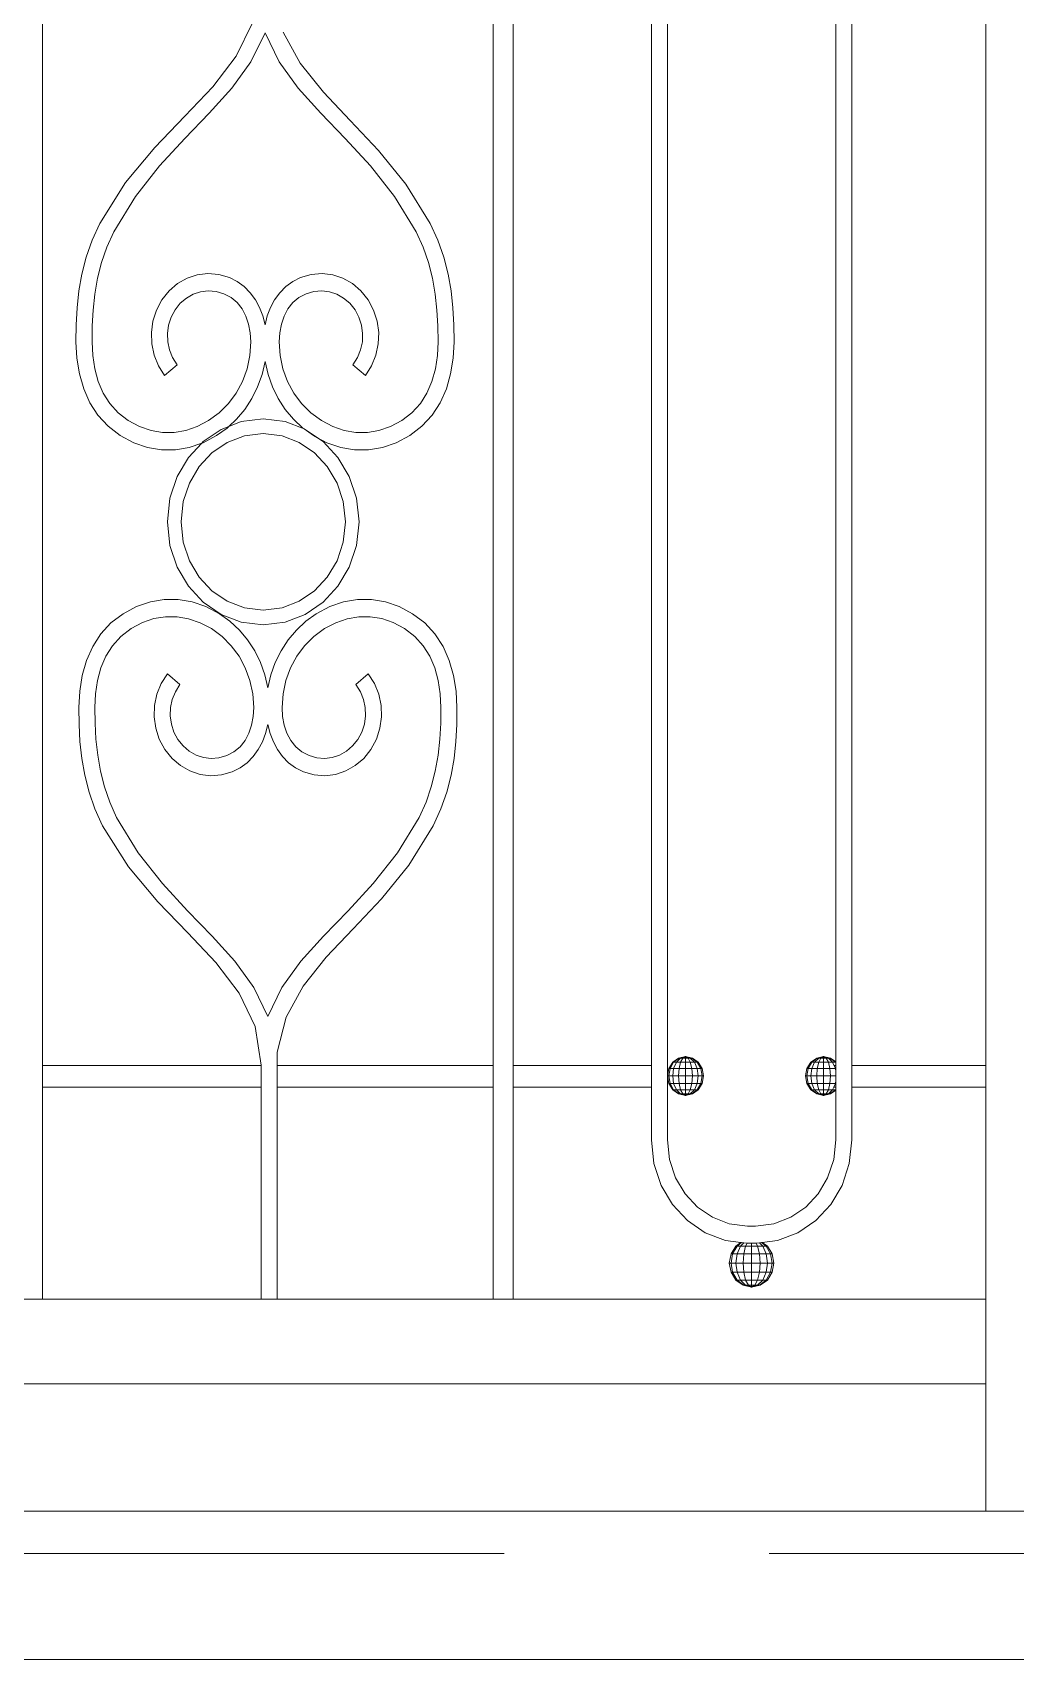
# Model space of a CAD drawing. Header units: millimetres. Extents: x 1832547 to 2001569, y -558009 to -417808.
# Drawn here: x 1947524 to 1947988, y -527394 to -526626 of the extents above; entities that cross this region are included whole.
import ezdxf

# ---------------------------------------------------------------- set-up
doc = ezdxf.new("R2010")
doc.units = ezdxf.units.MM
doc.header["$MEASUREMENT"] = 0
doc.linetypes.add('CENTER', pattern=[2, 1.25, -0.25, 0.25, -0.25])
for name, color, linetype, lineweight in [('CA.manh 08', 8, 'CONTINUOUS', 9), ('CA.thay 145', 145, 'CONTINUOUS', 18), ('CA.tim 67', 67, 'CENTER', 9), ('CA_manh 08', 8, 'CONTINUOUS', 9)]:
    doc.layers.add(name, color=color, linetype=linetype, lineweight=lineweight)

# ---------------------------------------------------------------- blocks, each defined once
blk = doc.blocks.new('EG535')
at = {"layer": 'CA_manh 08'}
for p, q in [((1947039.28, -527113.43), (1947039.28, -526601.15)), ((1947251.9, -526601.15), (1947251.9, -527113.43)), ((1947261.36, -527113.43), (1947261.36, -526601.15)), ((1947326.52, -526601.15), (1947326.52, -527113.43)), ((1947334.09, -527118.32), (1947334.09, -526602.13)), ((1947413.54, -526601.77), (1947413.54, -527111.66)), ((1947421.11, -527113.43), (1947421.11, -526601.15)), ((1947484.35, -526601.15), (1947484.35, -527113.43)), ((1947138.29, -526621.46), (1947130.7, -526637.25)), ((1947137.62, -526639.88), (1947144.24, -526626.17)), ((1947144.24, -526626.17), (1947150.86, -526639.88)), ((1947160.9, -526640.56), (1947152.85, -526625.94)), ((1947130.7, -526637.25), (1947119.65, -526651.6)), ((1947128.62, -526652.28), (1947137.62, -526639.88)), ((1947150.86, -526639.88), (1947159.85, -526652.28)), ((1947171.79, -526654.11), (1947160.9, -526640.56)), ((1947119.65, -526651.6), (1947106.4, -526665.58)), ((1947117.96, -526664.09), (1947128.62, -526652.28)), ((1947159.85, -526652.28), (1947170.51, -526664.09)), ((1947184.43, -526667.51), (1947171.79, -526654.11)), ((1947106.4, -526665.58), (1947092.23, -526680.28)), ((1947106.34, -526676.04), (1947117.96, -526664.09)), ((1947170.51, -526664.09), (1947182.13, -526676.04)), ((1947197.77, -526681.7), (1947184.43, -526667.51)), ((1947092.23, -526680.28), (1947078.43, -526696.78)), ((1947094.48, -526688.88), (1947106.34, -526676.04)), ((1947182.13, -526676.04), (1947193.99, -526688.88)), ((1947210.72, -526697.61), (1947197.77, -526681.7)), ((1947083.09, -526703.33), (1947094.48, -526688.88)), ((1947193.99, -526688.88), (1947205.39, -526703.33)), ((1947078.43, -526696.78), (1947066.25, -526716.16)), ((1947222.22, -526716.16), (1947210.72, -526697.61)), ((1947072.86, -526720.12), (1947083.09, -526703.33)), ((1947205.39, -526703.33), (1947215.61, -526720.12)), ((1947066.25, -526716.16), (1947062.62, -526724.08)), ((1947069.63, -526727.24), (1947072.86, -526720.12)), ((1947215.61, -526720.12), (1947218.84, -526727.24)), ((1947225.85, -526724.08), (1947222.22, -526716.16)), ((1947062.62, -526724.08), (1947059.85, -526732.03)), ((1947067.12, -526734.53), (1947069.63, -526727.24)), ((1947218.84, -526727.24), (1947221.35, -526734.53)), ((1947228.63, -526732.03), (1947225.85, -526724.08)), ((1947059.85, -526732.03), (1947057.81, -526739.99)), ((1947065.25, -526741.95), (1947067.12, -526734.53)), ((1947221.35, -526734.53), (1947223.22, -526741.95)), ((1947230.66, -526739.99), (1947228.63, -526732.03)), ((1947057.81, -526739.99), (1947056.42, -526747.97)), ((1947063.95, -526749.45), (1947065.25, -526741.95)), ((1947107.49, -526742.01), (1947103.02, -526744.52)), ((1947112.3, -526740.42), (1947107.49, -526742.01)), ((1947117.31, -526739.8), (1947112.3, -526740.42)), ((1947122.4, -526740.19), (1947117.31, -526739.8)), ((1947127.44, -526741.64), (1947122.4, -526740.19)), ((1947131.17, -526743.51), (1947127.44, -526741.64)), ((1947134.46, -526745.92), (1947131.17, -526743.51)), ((1947157.3, -526743.51), (1947154.02, -526745.92)), ((1947161.03, -526741.64), (1947157.3, -526743.51)), ((1947166.07, -526740.19), (1947161.03, -526741.64)), ((1947171.16, -526739.8), (1947166.07, -526740.19)), ((1947176.18, -526740.42), (1947171.16, -526739.8)), ((1947180.98, -526742.01), (1947176.18, -526740.42)), ((1947185.45, -526744.52), (1947180.98, -526742.01)), ((1947223.22, -526741.95), (1947224.52, -526749.45)), ((1947232.06, -526747.97), (1947230.66, -526739.99)), ((1947056.42, -526747.97), (1947055.56, -526755.96)), ((1947063.13, -526756.98), (1947063.95, -526749.45)), ((1947099.01, -526747.92), (1947095.6, -526752.16)), ((1947103.02, -526744.52), (1947099.01, -526747.92)), ((1947104.24, -526753.8), (1947107.13, -526751.33)), ((1947107.13, -526751.33), (1947110.36, -526749.51)), ((1947110.36, -526749.51), (1947113.83, -526748.36)), ((1947113.83, -526748.36), (1947117.46, -526747.92)), ((1947117.46, -526747.92), (1947121.14, -526748.21)), ((1947121.14, -526748.21), (1947124.8, -526749.26)), ((1947124.8, -526749.26), (1947128.23, -526751.07)), ((1947128.23, -526751.07), (1947131.11, -526753.48)), ((1947137.3, -526748.82), (1947134.46, -526745.92)), ((1947139.7, -526752.12), (1947137.3, -526748.82)), ((1947151.17, -526748.82), (1947148.77, -526752.13)), ((1947154.02, -526745.92), (1947151.17, -526748.82)), ((1947157.37, -526753.48), (1947160.24, -526751.07)), ((1947160.24, -526751.07), (1947163.68, -526749.26)), ((1947163.68, -526749.26), (1947167.33, -526748.21)), ((1947167.33, -526748.21), (1947171.02, -526747.92)), ((1947171.02, -526747.92), (1947174.64, -526748.36)), ((1947174.64, -526748.36), (1947178.11, -526749.51)), ((1947178.11, -526749.51), (1947181.34, -526751.33)), ((1947181.34, -526751.33), (1947184.23, -526753.8)), ((1947189.46, -526747.92), (1947185.45, -526744.52)), ((1947192.87, -526752.16), (1947189.46, -526747.92)), ((1947224.52, -526749.45), (1947225.34, -526756.98)), ((1947232.91, -526755.96), (1947232.06, -526747.97)), ((1947055.56, -526755.96), (1947055.14, -526763.96)), ((1947062.71, -526764.49), (1947063.13, -526756.98)), ((1947093, -526757.02), (1947091.34, -526762.21)), ((1947095.6, -526752.16), (1947093, -526757.02)), ((1947099.89, -526760.39), (1947101.78, -526756.87)), ((1947101.78, -526756.87), (1947104.24, -526753.8)), ((1947131.11, -526753.48), (1947133.44, -526756.41)), ((1947133.44, -526756.41), (1947135.24, -526759.8)), ((1947141.66, -526755.79), (1947139.7, -526752.12)), ((1947143.17, -526759.76), (1947141.66, -526755.79)), ((1947144.24, -526763.96), (1947143.17, -526759.76)), ((1947145.3, -526759.76), (1947144.24, -526763.96)), ((1947146.81, -526755.79), (1947145.3, -526759.76)), ((1947148.77, -526752.13), (1947146.81, -526755.79)), ((1947153.23, -526759.8), (1947155.03, -526756.41)), ((1947155.03, -526756.41), (1947157.37, -526753.48)), ((1947184.23, -526753.8), (1947186.7, -526756.87)), ((1947186.7, -526756.87), (1947188.58, -526760.39)), ((1947195.47, -526757.02), (1947192.87, -526752.16)), ((1947197.13, -526762.21), (1947195.47, -526757.02)), ((1947225.34, -526756.98), (1947225.77, -526764.49)), ((1947233.34, -526763.96), (1947232.91, -526755.96)), ((1947055.14, -526763.96), (1947055.04, -526771.98)), ((1947062.61, -526771.92), (1947062.71, -526764.49)), ((1947091.34, -526762.21), (1947090.61, -526767.57)), ((1947098.16, -526768.03), (1947098.69, -526764.15)), ((1947098.69, -526764.15), (1947099.89, -526760.39)), ((1947135.24, -526759.8), (1947136.52, -526763.58)), ((1947136.52, -526763.58), (1947137.28, -526767.66)), ((1947151.19, -526767.66), (1947151.95, -526763.58)), ((1947151.95, -526763.58), (1947153.23, -526759.8)), ((1947188.58, -526760.39), (1947189.78, -526764.15)), ((1947189.78, -526764.15), (1947190.31, -526768.03)), ((1947197.87, -526767.57), (1947197.13, -526762.21)), ((1947225.77, -526764.49), (1947225.87, -526771.92)), ((1947233.43, -526771.98), (1947233.34, -526763.96)), ((1947055.04, -526771.98), (1947055.45, -526779.69)), ((1947062.93, -526778.43), (1947062.61, -526771.92)), ((1947090.61, -526767.57), (1947090.8, -526772.97)), ((1947090.8, -526772.97), (1947091.91, -526778.25)), ((1947098.31, -526771.94), (1947098.16, -526768.03)), ((1947099.12, -526775.77), (1947098.31, -526771.94)), ((1947137.53, -526771.99), (1947137.08, -526778.47)), ((1947137.28, -526767.66), (1947137.53, -526771.99)), ((1947150.94, -526771.99), (1947151.19, -526767.66)), ((1947151.39, -526778.47), (1947150.94, -526771.99)), ((1947190.16, -526771.94), (1947189.35, -526775.77)), ((1947190.31, -526768.03), (1947190.16, -526771.94)), ((1947196.56, -526778.25), (1947197.67, -526772.97)), ((1947197.67, -526772.97), (1947197.87, -526767.57)), ((1947225.87, -526771.92), (1947225.55, -526778.43)), ((1947233.02, -526779.69), (1947233.43, -526771.98)), ((1947055.45, -526779.69), (1947056.65, -526787.13)), ((1947063.87, -526784.69), (1947062.93, -526778.43)), ((1947091.91, -526778.25), (1947093.94, -526783.29)), ((1947096.88, -526787.92), (1947102.73, -526782.77)), ((1947100.6, -526779.41), (1947099.12, -526775.77)), ((1947102.73, -526782.77), (1947100.6, -526779.41)), ((1947137.08, -526778.47), (1947135.75, -526784.72)), ((1947142.83, -526787.34), (1947144.24, -526781.22)), ((1947144.24, -526781.22), (1947145.65, -526787.34)), ((1947152.72, -526784.72), (1947151.39, -526778.47)), ((1947187.87, -526779.41), (1947185.74, -526782.77)), ((1947185.74, -526782.77), (1947191.6, -526787.92)), ((1947189.35, -526775.77), (1947187.87, -526779.41)), ((1947194.53, -526783.29), (1947196.56, -526778.25)), ((1947225.55, -526778.43), (1947224.61, -526784.69)), ((1947231.82, -526787.13), (1947233.02, -526779.69)), ((1947056.65, -526787.13), (1947058.68, -526794.17)), ((1947065.48, -526790.62), (1947063.87, -526784.69)), ((1947093.94, -526783.29), (1947096.88, -526787.92)), ((1947135.75, -526784.72), (1947133.59, -526790.64)), ((1947140.75, -526793.2), (1947142.83, -526787.34)), ((1947145.65, -526787.34), (1947147.73, -526793.2)), ((1947154.89, -526790.64), (1947152.72, -526784.72)), ((1947191.6, -526787.92), (1947194.53, -526783.29)), ((1947224.61, -526784.69), (1947222.99, -526790.62)), ((1947229.8, -526794.17), (1947231.82, -526787.13)), ((1947058.68, -526794.17), (1947061.58, -526800.71)), ((1947067.82, -526796.13), (1947065.48, -526790.62)), ((1947070.95, -526801.11), (1947067.82, -526796.13)), ((1947130.64, -526796.13), (1947126.96, -526801.11)), ((1947133.59, -526790.64), (1947130.64, -526796.13)), ((1947138.03, -526798.72), (1947140.75, -526793.2)), ((1947147.73, -526793.2), (1947150.45, -526798.72)), ((1947157.83, -526796.13), (1947154.89, -526790.64)), ((1947161.51, -526801.11), (1947157.83, -526796.13)), ((1947220.65, -526796.13), (1947217.53, -526801.11)), ((1947222.99, -526790.62), (1947220.65, -526796.13)), ((1947226.89, -526800.71), (1947229.8, -526794.17)), ((1947061.58, -526800.71), (1947065.4, -526806.63)), ((1947074.9, -526805.49), (1947070.95, -526801.11)), ((1947079.74, -526809.16), (1947074.9, -526805.49)), ((1947122.59, -526805.49), (1947117.59, -526809.16)), ((1947126.96, -526801.11), (1947122.59, -526805.49)), ((1947130.79, -526808.51), (1947134.7, -526803.84)), ((1947134.7, -526803.84), (1947138.03, -526798.72)), ((1947150.45, -526798.72), (1947153.77, -526803.84)), ((1947153.77, -526803.84), (1947157.68, -526808.51)), ((1947165.88, -526805.49), (1947161.51, -526801.11)), ((1947170.88, -526809.16), (1947165.88, -526805.49)), ((1947213.57, -526805.49), (1947208.73, -526809.16)), ((1947217.53, -526801.11), (1947213.57, -526805.49)), ((1947223.08, -526806.63), (1947226.89, -526800.71)), ((1947065.4, -526806.63), (1947070.18, -526811.83)), ((1947070.18, -526811.83), (1947075.96, -526816.2)), ((1947085.09, -526811.98), (1947079.74, -526809.16)), ((1947085.09, -526811.98), (1947090.5, -526813.86)), ((1947112.25, -526811.98), (1947106.84, -526813.86)), ((1947117.59, -526809.16), (1947112.25, -526811.98)), ((1947123.51, -526813.28), (1947115.11, -526819.01)), ((1947121.37, -526816.2), (1947126.34, -526812.65)), ((1947127.18, -526811.87), (1947123.51, -526813.28)), ((1947126.34, -526812.65), (1947127.18, -526811.87)), ((1947127.18, -526811.87), (1947130.79, -526808.51)), ((1947133.02, -526809.62), (1947127.18, -526811.87)), ((1947143.38, -526808.34), (1947133.02, -526809.62)), ((1947153.74, -526809.62), (1947143.38, -526808.34)), ((1947162.73, -526813.07), (1947153.74, -526809.62)), ((1947157.68, -526808.51), (1947162.13, -526812.65)), ((1947162.13, -526812.65), (1947162.73, -526813.07)), ((1947162.73, -526813.07), (1947167.1, -526816.2)), ((1947163.26, -526813.28), (1947162.73, -526813.07)), ((1947168.99, -526817.19), (1947163.26, -526813.28)), ((1947176.22, -526811.98), (1947170.88, -526809.16)), ((1947181.63, -526813.86), (1947176.22, -526811.98)), ((1947203.38, -526811.98), (1947197.98, -526813.86)), ((1947208.73, -526809.16), (1947203.38, -526811.98)), ((1947212.51, -526816.2), (1947218.3, -526811.83)), ((1947218.3, -526811.83), (1947223.08, -526806.63)), ((1947075.96, -526816.2), (1947082.33, -526819.55)), ((1947082.33, -526819.55), (1947088.82, -526821.78)), ((1947095.94, -526814.8), (1947090.5, -526813.86)), ((1947101.4, -526814.8), (1947095.94, -526814.8)), ((1947106.84, -526813.86), (1947101.4, -526814.8)), ((1947114.43, -526819.74), (1947108.11, -526826.54)), ((1947114.43, -526819.74), (1947108.51, -526821.78)), ((1947115.11, -526819.01), (1947114.43, -526819.74)), ((1947114.43, -526819.74), (1947115, -526819.55)), ((1947115, -526819.55), (1947121.37, -526816.2)), ((1947119.14, -526824.41), (1947126.34, -526819.49)), ((1947126.34, -526819.49), (1947134.5, -526816.36)), ((1947134.5, -526816.36), (1947143.38, -526815.26)), ((1947143.38, -526815.26), (1947152.27, -526816.36)), ((1947152.27, -526816.36), (1947160.43, -526819.49)), ((1947160.43, -526819.49), (1947167.63, -526824.41)), ((1947167.1, -526816.2), (1947168.99, -526817.19)), ((1947168.99, -526817.19), (1947173.47, -526819.55)), ((1947171.65, -526819.01), (1947168.99, -526817.19)), ((1947178.66, -526826.54), (1947171.65, -526819.01)), ((1947173.47, -526819.55), (1947179.96, -526821.78)), ((1947187.07, -526814.8), (1947181.63, -526813.86)), ((1947192.53, -526814.8), (1947187.07, -526814.8)), ((1947197.98, -526813.86), (1947192.53, -526814.8)), ((1947199.65, -526821.78), (1947206.14, -526819.55)), ((1947212.51, -526816.2), (1947206.14, -526819.55)), ((1947088.82, -526821.78), (1947095.38, -526822.9)), ((1947095.38, -526822.9), (1947101.96, -526822.9)), ((1947101.96, -526822.9), (1947108.51, -526821.78)), ((1947108.11, -526826.54), (1947102.77, -526835.56)), ((1947113.13, -526830.86), (1947119.14, -526824.41)), ((1947167.63, -526824.41), (1947173.63, -526830.86)), ((1947184, -526835.56), (1947178.66, -526826.54)), ((1947179.96, -526821.78), (1947186.52, -526822.9)), ((1947186.52, -526822.9), (1947193.1, -526822.9)), ((1947193.1, -526822.9), (1947199.65, -526821.78)), ((1947102.77, -526835.56), (1947099.36, -526845.78)), ((1947108.56, -526838.6), (1947113.13, -526830.86)), ((1947173.63, -526830.86), (1947178.21, -526838.6)), ((1947187.4, -526845.78), (1947184, -526835.56)), ((1947105.64, -526847.36), (1947108.56, -526838.6)), ((1947178.21, -526838.6), (1947181.13, -526847.36)), ((1947099.36, -526845.78), (1947098.17, -526856.91)), ((1947104.61, -526856.91), (1947105.64, -526847.36)), ((1947181.13, -526847.36), (1947182.16, -526856.91)), ((1947188.6, -526856.91), (1947187.4, -526845.78)), ((1947098.17, -526856.91), (1947099.36, -526868.03)), ((1947105.64, -526866.45), (1947104.61, -526856.91)), ((1947182.16, -526856.91), (1947181.13, -526866.45)), ((1947187.4, -526868.03), (1947188.6, -526856.91)), ((1947108.56, -526875.21), (1947105.64, -526866.45)), ((1947181.13, -526866.45), (1947178.21, -526875.21)), ((1947099.36, -526868.03), (1947102.77, -526878.25)), ((1947184, -526878.25), (1947187.4, -526868.03)), ((1947102.77, -526878.25), (1947108.11, -526887.27)), ((1947113.13, -526882.95), (1947108.56, -526875.21)), ((1947178.21, -526875.21), (1947173.63, -526882.95)), ((1947178.66, -526887.27), (1947184, -526878.25)), ((1947108.11, -526887.27), (1947115.11, -526894.8)), ((1947119.14, -526889.4), (1947113.13, -526882.95)), ((1947126.34, -526894.32), (1947119.14, -526889.4)), ((1947167.63, -526889.4), (1947160.43, -526894.32)), ((1947173.63, -526882.95), (1947167.63, -526889.4)), ((1947171.65, -526894.8), (1947178.66, -526887.27)), ((1947077.31, -526900.24), (1947083.68, -526896.89)), ((1947083.68, -526896.89), (1947090.17, -526894.65)), ((1947090.17, -526894.65), (1947096.73, -526893.54)), ((1947096.73, -526893.54), (1947103.31, -526893.54)), ((1947103.31, -526893.54), (1947109.87, -526894.65)), ((1947109.87, -526894.65), (1947116.36, -526896.89)), ((1947115.11, -526894.8), (1947123.51, -526900.53)), ((1947116.36, -526896.89), (1947122.73, -526900.24)), ((1947134.5, -526897.45), (1947126.34, -526894.32)), ((1947143.38, -526898.55), (1947134.5, -526897.45)), ((1947152.27, -526897.45), (1947143.38, -526898.55)), ((1947160.43, -526894.32), (1947152.27, -526897.45)), ((1947163.26, -526900.53), (1947171.65, -526894.8)), ((1947168.45, -526900.24), (1947174.82, -526896.89)), ((1947174.82, -526896.89), (1947181.31, -526894.65)), ((1947187.87, -526893.54), (1947181.31, -526894.65)), ((1947194.45, -526893.54), (1947187.87, -526893.54)), ((1947194.45, -526893.54), (1947201.01, -526894.65)), ((1947201.01, -526894.65), (1947207.5, -526896.89)), ((1947213.87, -526900.24), (1947207.5, -526896.89)), ((1947066.75, -526909.8), (1947071.53, -526904.6)), ((1947071.53, -526904.6), (1947077.31, -526900.24)), ((1947086.44, -526904.45), (1947081.1, -526907.28)), ((1947086.44, -526904.45), (1947091.85, -526902.57)), ((1947097.3, -526901.63), (1947091.85, -526902.57)), ((1947102.76, -526901.64), (1947097.3, -526901.63)), ((1947108.2, -526902.58), (1947102.76, -526901.64)), ((1947113.6, -526904.46), (1947108.2, -526902.58)), ((1947118.94, -526907.28), (1947113.6, -526904.46)), ((1947122.73, -526900.24), (1947127.7, -526903.79)), ((1947123.51, -526900.53), (1947133.02, -526904.19)), ((1947127.7, -526903.79), (1947132.15, -526907.93)), ((1947133.02, -526904.19), (1947143.38, -526905.47)), ((1947143.38, -526905.47), (1947153.74, -526904.19)), ((1947153.74, -526904.19), (1947163.26, -526900.53)), ((1947159.03, -526907.93), (1947163.49, -526903.79)), ((1947163.49, -526903.79), (1947168.45, -526900.24)), ((1947177.58, -526904.46), (1947172.24, -526907.28)), ((1947182.98, -526902.58), (1947177.58, -526904.46)), ((1947188.43, -526901.64), (1947182.98, -526902.58)), ((1947193.88, -526901.63), (1947188.43, -526901.64)), ((1947199.33, -526902.57), (1947193.88, -526901.63)), ((1947204.74, -526904.45), (1947199.33, -526902.57)), ((1947210.08, -526907.28), (1947204.74, -526904.45)), ((1947213.87, -526900.24), (1947219.65, -526904.6)), ((1947219.65, -526904.6), (1947224.43, -526909.8)), ((1947062.93, -526915.73), (1947066.75, -526909.8)), ((1947076.26, -526910.95), (1947072.3, -526915.32)), ((1947081.1, -526907.28), (1947076.26, -526910.95)), ((1947123.95, -526910.95), (1947118.94, -526907.28)), ((1947128.31, -526915.32), (1947123.95, -526910.95)), ((1947132.15, -526907.93), (1947136.05, -526912.59)), ((1947136.05, -526912.59), (1947139.38, -526917.72)), ((1947151.8, -526917.72), (1947155.13, -526912.59)), ((1947155.13, -526912.59), (1947159.03, -526907.93)), ((1947167.24, -526910.95), (1947162.87, -526915.32)), ((1947172.24, -526907.28), (1947167.24, -526910.95)), ((1947214.93, -526910.95), (1947210.08, -526907.28)), ((1947218.88, -526915.32), (1947214.93, -526910.95)), ((1947224.43, -526909.8), (1947228.25, -526915.73)), ((1947060.03, -526922.27), (1947062.93, -526915.73)), ((1947069.18, -526920.31), (1947066.84, -526925.81)), ((1947072.3, -526915.32), (1947069.18, -526920.31)), ((1947131.99, -526920.3), (1947128.31, -526915.32)), ((1947134.94, -526925.8), (1947131.99, -526920.3)), ((1947139.38, -526917.72), (1947142.1, -526923.24)), ((1947149.08, -526923.24), (1947151.8, -526917.72)), ((1947159.19, -526920.3), (1947156.24, -526925.8)), ((1947162.87, -526915.32), (1947159.19, -526920.3)), ((1947222, -526920.31), (1947218.88, -526915.32)), ((1947224.35, -526925.81), (1947222, -526920.31)), ((1947228.25, -526915.73), (1947231.15, -526922.27)), ((1947058, -526929.31), (1947060.03, -526922.27)), ((1947066.84, -526925.81), (1947065.22, -526931.74)), ((1947095.29, -526933.15), (1947098.23, -526928.52)), ((1947098.23, -526928.52), (1947104.08, -526933.67)), ((1947137.11, -526931.72), (1947134.94, -526925.8)), ((1947142.1, -526923.24), (1947144.18, -526929.09)), ((1947147, -526929.09), (1947149.08, -526923.24)), ((1947156.24, -526925.8), (1947154.08, -526931.72)), ((1947187.1, -526933.67), (1947192.95, -526928.52)), ((1947192.95, -526928.52), (1947195.89, -526933.15)), ((1947225.96, -526931.74), (1947224.35, -526925.81)), ((1947231.15, -526922.27), (1947233.18, -526929.31)), ((1947056.8, -526936.74), (1947058, -526929.31)), ((1947065.22, -526931.74), (1947064.28, -526938.01)), ((1947093.27, -526938.18), (1947095.29, -526933.15)), ((1947104.08, -526933.67), (1947101.95, -526937.02)), ((1947138.44, -526937.96), (1947137.11, -526931.72)), ((1947144.18, -526929.09), (1947145.59, -526935.21)), ((1947145.59, -526935.21), (1947147, -526929.09)), ((1947154.08, -526931.72), (1947152.74, -526937.96)), ((1947189.23, -526937.02), (1947187.1, -526933.67)), ((1947195.89, -526933.15), (1947197.92, -526938.18)), ((1947226.9, -526938.01), (1947225.96, -526931.74)), ((1947233.18, -526929.31), (1947234.38, -526936.74)), ((1947056.39, -526944.46), (1947056.8, -526936.74)), ((1947064.28, -526938.01), (1947063.96, -526944.52)), ((1947091.96, -526948.87), (1947092.15, -526943.47)), ((1947092.15, -526943.47), (1947093.27, -526938.18)), ((1947100.48, -526940.67), (1947099.66, -526944.49)), ((1947101.95, -526937.02), (1947100.48, -526940.67)), ((1947138.89, -526944.45), (1947138.44, -526937.96)), ((1947152.74, -526937.96), (1947152.29, -526944.45)), ((1947190.7, -526940.67), (1947189.23, -526937.02)), ((1947191.52, -526944.49), (1947190.7, -526940.67)), ((1947197.92, -526938.18), (1947199.03, -526943.47)), ((1947199.03, -526943.47), (1947199.22, -526948.87)), ((1947227.22, -526944.52), (1947226.9, -526938.01)), ((1947234.38, -526936.74), (1947234.79, -526944.46)), ((1947056.49, -526952.47), (1947056.39, -526944.46)), ((1947063.96, -526944.52), (1947064.06, -526951.95)), ((1947092.69, -526954.23), (1947091.96, -526948.87)), ((1947099.66, -526944.49), (1947099.52, -526948.4)), ((1947099.52, -526948.4), (1947100.04, -526952.29)), ((1947137.87, -526952.86), (1947138.63, -526948.77)), ((1947138.63, -526948.77), (1947138.89, -526944.45)), ((1947152.29, -526944.45), (1947152.55, -526948.77)), ((1947152.55, -526948.77), (1947153.31, -526952.86)), ((1947191.14, -526952.29), (1947191.66, -526948.4)), ((1947191.66, -526948.4), (1947191.52, -526944.49)), ((1947199.22, -526948.87), (1947198.49, -526954.23)), ((1947227.12, -526951.95), (1947227.22, -526944.52)), ((1947234.79, -526944.46), (1947234.69, -526952.47)), ((1947056.91, -526960.48), (1947056.49, -526952.47)), ((1947064.06, -526951.95), (1947064.48, -526959.46)), ((1947094.36, -526959.41), (1947092.69, -526954.23)), ((1947100.04, -526952.29), (1947101.25, -526956.04)), ((1947101.25, -526956.04), (1947103.13, -526959.57)), ((1947134.8, -526960.03), (1947136.6, -526956.63)), ((1947136.6, -526956.63), (1947137.87, -526952.86)), ((1947144.52, -526956.68), (1947143.01, -526960.64)), ((1947145.59, -526952.48), (1947144.52, -526956.68)), ((1947146.66, -526956.68), (1947145.59, -526952.48)), ((1947148.17, -526960.64), (1947146.66, -526956.68)), ((1947153.31, -526952.86), (1947154.59, -526956.63)), ((1947154.59, -526956.63), (1947156.39, -526960.03)), ((1947188.05, -526959.57), (1947189.94, -526956.04)), ((1947189.94, -526956.04), (1947191.14, -526952.29)), ((1947198.49, -526954.23), (1947196.82, -526959.41)), ((1947226.7, -526959.46), (1947227.12, -526951.95)), ((1947234.69, -526952.47), (1947234.27, -526960.48)), ((1947057.77, -526968.47), (1947056.91, -526960.48)), ((1947064.48, -526959.46), (1947065.31, -526966.98)), ((1947065.31, -526966.98), (1947066.61, -526974.48)), ((1947096.96, -526964.27), (1947094.36, -526959.41)), ((1947100.37, -526968.51), (1947096.96, -526964.27)), ((1947103.13, -526959.57), (1947105.6, -526962.64)), ((1947105.6, -526962.64), (1947108.49, -526965.1)), ((1947108.49, -526965.1), (1947111.72, -526966.92)), ((1947111.72, -526966.92), (1947115.19, -526968.07)), ((1947126.15, -526967.18), (1947129.58, -526965.37)), ((1947129.58, -526965.37), (1947132.46, -526962.96)), ((1947132.46, -526962.96), (1947134.8, -526960.03)), ((1947141.06, -526964.31), (1947138.65, -526967.62)), ((1947143.01, -526960.64), (1947141.06, -526964.31)), ((1947150.13, -526964.31), (1947148.17, -526960.64)), ((1947152.53, -526967.62), (1947150.13, -526964.31)), ((1947156.39, -526960.03), (1947158.72, -526962.96)), ((1947158.72, -526962.96), (1947161.6, -526965.37)), ((1947161.6, -526965.37), (1947165.03, -526967.18)), ((1947175.99, -526968.07), (1947179.46, -526966.92)), ((1947179.46, -526966.92), (1947182.69, -526965.1)), ((1947182.69, -526965.1), (1947185.59, -526962.64)), ((1947185.59, -526962.64), (1947188.05, -526959.57)), ((1947194.22, -526964.27), (1947190.81, -526968.51)), ((1947196.82, -526959.41), (1947194.22, -526964.27)), ((1947224.57, -526974.48), (1947225.88, -526966.98)), ((1947225.88, -526966.98), (1947226.7, -526959.46)), ((1947234.27, -526960.48), (1947233.41, -526968.47)), ((1947059.17, -526976.45), (1947057.77, -526968.47)), ((1947066.61, -526974.48), (1947068.48, -526981.9)), ((1947104.37, -526971.91), (1947100.37, -526968.51)), ((1947108.84, -526974.43), (1947104.37, -526971.91)), ((1947113.65, -526976.02), (1947108.84, -526974.43)), ((1947115.19, -526968.07), (1947118.81, -526968.52)), ((1947118.81, -526968.52), (1947122.5, -526968.23)), ((1947122.5, -526968.23), (1947126.15, -526967.18)), ((1947132.52, -526972.92), (1947128.8, -526974.79)), ((1947135.81, -526970.51), (1947132.52, -526972.92)), ((1947138.65, -526967.62), (1947135.81, -526970.51)), ((1947155.37, -526970.51), (1947152.53, -526967.62)), ((1947158.66, -526972.92), (1947155.37, -526970.51)), ((1947162.39, -526974.79), (1947158.66, -526972.92)), ((1947165.03, -526967.18), (1947168.68, -526968.23)), ((1947168.68, -526968.23), (1947172.37, -526968.52)), ((1947172.37, -526968.52), (1947175.99, -526968.07)), ((1947182.34, -526974.43), (1947177.53, -526976.02)), ((1947186.81, -526971.91), (1947182.34, -526974.43)), ((1947190.81, -526968.51), (1947186.81, -526971.91)), ((1947222.71, -526981.9), (1947224.57, -526974.48)), ((1947233.41, -526968.47), (1947232.02, -526976.45)), ((1947061.2, -526984.41), (1947059.17, -526976.45)), ((1947068.48, -526981.9), (1947070.98, -526989.2)), ((1947118.66, -526976.64), (1947113.65, -526976.02)), ((1947123.76, -526976.24), (1947118.66, -526976.64)), ((1947128.8, -526974.79), (1947123.76, -526976.24)), ((1947167.43, -526976.24), (1947162.39, -526974.79)), ((1947172.52, -526976.64), (1947167.43, -526976.24)), ((1947177.53, -526976.02), (1947172.52, -526976.64)), ((1947220.2, -526989.2), (1947222.71, -526981.9)), ((1947232.02, -526976.45), (1947229.98, -526984.41)), ((1947063.98, -526992.35), (1947061.2, -526984.41)), ((1947070.98, -526989.2), (1947074.22, -526996.32)), ((1947216.97, -526996.32), (1947220.2, -526989.2)), ((1947229.98, -526984.41), (1947227.2, -526992.35)), ((1947067.61, -527000.28), (1947063.98, -526992.35)), ((1947074.22, -526996.32), (1947084.44, -527013.11)), ((1947206.74, -527013.11), (1947216.97, -526996.32)), ((1947227.2, -526992.35), (1947223.58, -527000.28)), ((1947079.78, -527019.65), (1947067.61, -527000.28)), ((1947223.58, -527000.28), (1947212.07, -527018.83)), ((1947093.59, -527036.15), (1947079.78, -527019.65)), ((1947084.44, -527013.11), (1947095.84, -527027.56)), ((1947195.34, -527027.56), (1947206.74, -527013.11)), ((1947212.07, -527018.83), (1947199.12, -527034.73)), ((1947095.84, -527027.56), (1947107.7, -527040.39)), ((1947183.48, -527040.39), (1947195.34, -527027.56)), ((1947199.12, -527034.73), (1947185.79, -527048.92)), ((1947107.75, -527050.86), (1947093.59, -527036.15)), ((1947107.7, -527040.39), (1947119.32, -527052.35)), ((1947171.87, -527052.35), (1947183.48, -527040.39)), ((1947121, -527064.84), (1947107.75, -527050.86)), ((1947185.79, -527048.92), (1947173.14, -527062.33)), ((1947119.32, -527052.35), (1947129.98, -527064.16)), ((1947161.21, -527064.16), (1947171.87, -527052.35)), ((1947132.06, -527079.19), (1947121, -527064.84)), ((1947129.98, -527064.16), (1947138.97, -527076.56)), ((1947152.21, -527076.56), (1947161.21, -527064.16)), ((1947173.14, -527062.33), (1947162.26, -527075.88)), ((1947139.64, -527094.98), (1947132.06, -527079.19)), ((1947138.97, -527076.56), (1947145.59, -527090.27)), ((1947145.59, -527090.27), (1947152.21, -527076.56)), ((1947162.26, -527075.88), (1947154.21, -527090.5)), ((1947142.49, -527113.29), (1947139.64, -527094.98)), ((1947154.21, -527090.5), (1947150.05, -527107.12)), ((1947150.05, -527107.12), (1947150.05, -527113.43)), ((1947334.74, -527114.82), (1947336.58, -527111.85)), ((1947335.34, -527114.82), (1947337.04, -527111.85)), ((1947336.58, -527111.85), (1947339.35, -527109.87)), ((1947337.04, -527111.85), (1947336.58, -527111.85)), ((1947337.04, -527111.85), (1947339.59, -527109.87)), ((1947337.04, -527111.85), (1947338.35, -527111.85)), ((1947337.04, -527114.82), (1947338.35, -527111.85)), ((1947338.35, -527111.85), (1947340.3, -527109.87)), ((1947338.35, -527111.85), (1947340.3, -527111.85)), ((1947339.35, -527109.87), (1947342.6, -527109.17)), ((1947339.35, -527109.87), (1947339.59, -527109.87)), ((1947339.59, -527109.87), (1947342.6, -527109.17)), ((1947339.59, -527109.87), (1947340.3, -527109.87)), ((1947339.59, -527114.82), (1947340.3, -527111.85)), ((1947340.3, -527109.87), (1947342.6, -527109.17)), ((1947340.3, -527109.87), (1947341.36, -527109.87)), ((1947340.3, -527111.85), (1947341.36, -527109.87)), ((1947340.3, -527111.85), (1947342.6, -527111.85)), ((1947341.36, -527109.87), (1947342.6, -527109.17)), ((1947342.6, -527109.87), (1947341.36, -527109.87)), ((1947342.6, -527109.17), (1947342.6, -527109.87)), ((1947343.85, -527109.87), (1947342.6, -527109.17)), ((1947344.91, -527109.87), (1947342.6, -527109.17)), ((1947345.61, -527109.87), (1947342.6, -527109.17)), ((1947345.86, -527109.87), (1947342.6, -527109.17)), ((1947342.6, -527109.87), (1947343.85, -527109.87)), ((1947342.6, -527109.87), (1947342.6, -527111.85)), ((1947342.6, -527111.85), (1947344.91, -527111.85)), ((1947342.6, -527111.85), (1947342.6, -527114.82)), ((1947343.85, -527109.87), (1947344.91, -527109.87)), ((1947344.91, -527111.85), (1947343.85, -527109.87)), ((1947344.91, -527109.87), (1947345.61, -527109.87)), ((1947346.86, -527111.85), (1947344.91, -527109.87)), ((1947344.91, -527111.85), (1947346.86, -527111.85)), ((1947345.61, -527114.82), (1947344.91, -527111.85)), ((1947345.61, -527109.87), (1947345.86, -527109.87)), ((1947348.16, -527111.85), (1947345.61, -527109.87)), ((1947348.62, -527111.85), (1947345.86, -527109.87)), ((1947346.86, -527111.85), (1947348.16, -527111.85)), ((1947348.16, -527114.82), (1947346.86, -527111.85)), ((1947348.16, -527111.85), (1947348.62, -527111.85)), ((1947349.87, -527114.82), (1947348.16, -527111.85)), ((1947350.47, -527114.82), (1947348.62, -527111.85)), ((1947399.92, -527114.82), (1947401.77, -527111.85)), ((1947400.52, -527114.82), (1947402.23, -527111.85)), ((1947401.77, -527111.85), (1947404.53, -527109.87)), ((1947402.23, -527111.85), (1947401.77, -527111.85)), ((1947402.23, -527111.85), (1947404.78, -527109.87)), ((1947402.23, -527111.85), (1947403.53, -527111.85)), ((1947402.23, -527114.82), (1947403.53, -527111.85)), ((1947403.53, -527111.85), (1947405.48, -527109.87)), ((1947403.53, -527111.85), (1947405.48, -527111.85)), ((1947404.53, -527109.87), (1947407.79, -527109.17)), ((1947404.53, -527109.87), (1947404.78, -527109.87)), ((1947404.78, -527109.87), (1947407.79, -527109.17)), ((1947404.78, -527109.87), (1947405.48, -527109.87)), ((1947404.78, -527114.82), (1947405.48, -527111.85)), ((1947405.48, -527109.87), (1947407.79, -527109.17)), ((1947405.48, -527109.87), (1947406.54, -527109.87)), ((1947405.48, -527111.85), (1947406.54, -527109.87)), ((1947405.48, -527111.85), (1947407.79, -527111.85)), ((1947406.54, -527109.87), (1947407.79, -527109.17)), ((1947407.79, -527109.87), (1947406.54, -527109.87)), ((1947407.79, -527109.17), (1947407.79, -527109.87)), ((1947409.03, -527109.87), (1947407.79, -527109.17)), ((1947410.09, -527109.87), (1947407.79, -527109.17)), ((1947410.8, -527109.87), (1947407.79, -527109.17)), ((1947411.04, -527109.87), (1947407.79, -527109.17)), ((1947407.79, -527109.87), (1947409.03, -527109.87)), ((1947407.79, -527109.87), (1947407.79, -527111.85)), ((1947407.79, -527111.85), (1947410.09, -527111.85)), ((1947407.79, -527111.85), (1947407.79, -527114.82)), ((1947409.03, -527109.87), (1947410.09, -527109.87)), ((1947410.09, -527111.85), (1947409.03, -527109.87)), ((1947410.09, -527109.87), (1947410.8, -527109.87)), ((1947412.04, -527111.85), (1947410.09, -527109.87)), ((1947410.09, -527111.85), (1947412.04, -527111.85)), ((1947410.8, -527114.82), (1947410.09, -527111.85)), ((1947410.8, -527109.87), (1947411.04, -527109.87)), ((1947413.35, -527111.85), (1947410.8, -527109.87)), ((1947413.54, -527111.66), (1947411.04, -527109.87)), ((1947412.04, -527111.85), (1947413.35, -527111.85)), ((1947413.35, -527114.82), (1947412.04, -527111.85)), ((1947413.35, -527111.85), (1947413.54, -527111.85)), ((1947413.54, -527112.19), (1947413.35, -527111.85)), ((1947413.54, -527111.85), (1947413.54, -527111.66)), ((1947413.54, -527112.19), (1947413.54, -527111.85)), ((1947413.54, -527113.43), (1947413.54, -527112.19)), ((1947039.28, -527113.43), (1947142.49, -527113.43)), ((1947039.28, -527123.59), (1947039.28, -527113.43)), ((1947142.49, -527113.29), (1947142.49, -527113.43)), ((1947142.49, -527123.59), (1947142.49, -527113.43)), ((1947150.05, -527113.43), (1947251.9, -527113.43)), ((1947150.05, -527113.43), (1947150.05, -527123.59)), ((1947251.9, -527123.59), (1947251.9, -527113.43)), ((1947261.36, -527113.43), (1947326.52, -527113.43)), ((1947261.36, -527113.43), (1947261.36, -527123.59)), ((1947326.52, -527113.43), (1947326.52, -527123.59)), ((1947334.09, -527118.32), (1947334.74, -527114.82)), ((1947334.09, -527118.32), (1947334.74, -527118.32)), ((1947334.74, -527121.82), (1947334.09, -527118.32)), ((1947334.09, -527118.32), (1947334.09, -527148.46)), ((1947334.74, -527114.82), (1947335.34, -527114.82)), ((1947334.74, -527118.32), (1947335.34, -527114.82)), ((1947334.74, -527118.32), (1947336.58, -527118.32)), ((1947335.34, -527121.82), (1947334.74, -527118.32)), ((1947335.34, -527114.82), (1947337.04, -527114.82)), ((1947336.58, -527118.32), (1947337.04, -527114.82)), ((1947336.58, -527118.32), (1947339.35, -527118.32)), ((1947337.04, -527121.82), (1947336.58, -527118.32)), ((1947337.04, -527114.82), (1947339.59, -527114.82)), ((1947339.35, -527118.32), (1947339.59, -527114.82)), ((1947339.35, -527118.32), (1947342.6, -527118.32)), ((1947339.59, -527121.82), (1947339.35, -527118.32)), ((1947339.59, -527114.82), (1947342.6, -527114.82)), ((1947342.6, -527114.82), (1947345.61, -527114.82)), ((1947342.6, -527114.82), (1947342.6, -527118.32)), ((1947342.6, -527118.32), (1947345.86, -527118.32)), ((1947342.6, -527118.32), (1947342.6, -527121.82)), ((1947345.61, -527114.82), (1947348.16, -527114.82)), ((1947345.86, -527118.32), (1947345.61, -527114.82)), ((1947345.61, -527121.82), (1947345.86, -527118.32)), ((1947345.86, -527118.32), (1947348.62, -527118.32)), ((1947348.16, -527114.82), (1947349.87, -527114.82)), ((1947348.62, -527118.32), (1947348.16, -527114.82)), ((1947348.16, -527121.82), (1947348.62, -527118.32)), ((1947348.62, -527118.32), (1947350.47, -527118.32)), ((1947349.87, -527114.82), (1947350.47, -527114.82)), ((1947350.47, -527118.32), (1947349.87, -527114.82)), ((1947349.87, -527121.82), (1947350.47, -527118.32)), ((1947351.12, -527118.32), (1947350.47, -527114.82)), ((1947350.47, -527118.32), (1947351.12, -527118.32)), ((1947350.47, -527121.82), (1947351.12, -527118.32)), ((1947399.27, -527118.32), (1947399.92, -527114.82)), ((1947399.27, -527118.32), (1947399.92, -527118.32)), ((1947399.92, -527121.82), (1947399.27, -527118.32)), ((1947399.92, -527114.82), (1947400.52, -527114.82)), ((1947399.92, -527118.32), (1947400.52, -527114.82)), ((1947399.92, -527118.32), (1947401.77, -527118.32)), ((1947400.52, -527121.82), (1947399.92, -527118.32)), ((1947400.52, -527114.82), (1947402.23, -527114.82)), ((1947401.77, -527118.32), (1947402.23, -527114.82)), ((1947401.77, -527118.32), (1947404.53, -527118.32)), ((1947402.23, -527121.82), (1947401.77, -527118.32)), ((1947402.23, -527114.82), (1947404.78, -527114.82)), ((1947404.53, -527118.32), (1947404.78, -527114.82)), ((1947404.53, -527118.32), (1947407.79, -527118.32)), ((1947404.78, -527121.82), (1947404.53, -527118.32)), ((1947404.78, -527114.82), (1947407.79, -527114.82)), ((1947407.79, -527114.82), (1947410.8, -527114.82)), ((1947407.79, -527114.82), (1947407.79, -527118.32)), ((1947407.79, -527118.32), (1947411.05, -527118.32)), ((1947407.79, -527118.32), (1947407.79, -527121.82)), ((1947410.8, -527114.82), (1947413.35, -527114.82)), ((1947411.05, -527118.32), (1947410.8, -527114.82)), ((1947410.8, -527121.82), (1947411.05, -527118.32)), ((1947411.05, -527118.32), (1947413.54, -527118.32)), ((1947412.86, -527113.43), (1947413.54, -527113.43)), ((1947413.35, -527114.82), (1947413.54, -527114.82)), ((1947413.54, -527116.29), (1947413.35, -527114.82)), ((1947413.35, -527121.82), (1947413.54, -527120.34)), ((1947413.54, -527114.82), (1947413.54, -527113.43)), ((1947413.54, -527116.29), (1947413.54, -527114.82)), ((1947413.54, -527118.32), (1947413.54, -527116.29)), ((1947413.54, -527120.34), (1947413.54, -527118.32)), ((1947413.54, -527121.82), (1947413.54, -527120.34)), ((1947421.11, -527113.43), (1947484.35, -527113.43)), ((1947421.11, -527113.43), (1947421.11, -527123.59)), ((1947484.35, -527123.59), (1947484.35, -527113.43)), ((1947142.49, -527123.59), (1947039.28, -527123.59)), ((1947039.28, -527223.59), (1947039.28, -527123.59)), ((1947142.49, -527123.59), (1947142.49, -527223.59)), ((1947251.9, -527123.59), (1947150.05, -527123.59)), ((1947150.05, -527223.59), (1947150.05, -527123.59)), ((1947251.9, -527123.59), (1947251.9, -527223.59)), ((1947261.36, -527223.59), (1947261.36, -527123.59)), ((1947326.52, -527123.59), (1947261.36, -527123.59)), ((1947326.52, -527123.59), (1947326.52, -527148.49)), ((1947334.74, -527121.82), (1947335.34, -527121.82)), ((1947336.58, -527124.78), (1947334.74, -527121.82)), ((1947335.34, -527121.82), (1947337.04, -527121.82)), ((1947337.04, -527124.78), (1947335.34, -527121.82)), ((1947336.58, -527124.78), (1947337.04, -527124.78)), ((1947339.35, -527126.77), (1947336.58, -527124.78)), ((1947337.04, -527121.82), (1947339.59, -527121.82)), ((1947338.35, -527124.78), (1947337.04, -527121.82)), ((1947337.04, -527124.78), (1947338.35, -527124.78)), ((1947339.59, -527126.77), (1947337.04, -527124.78)), ((1947338.35, -527124.78), (1947340.3, -527124.78)), ((1947340.3, -527126.77), (1947338.35, -527124.78)), ((1947339.59, -527126.77), (1947339.35, -527126.77)), ((1947342.6, -527127.46), (1947339.35, -527126.77)), ((1947339.59, -527121.82), (1947342.6, -527121.82)), ((1947340.3, -527124.78), (1947339.59, -527121.82)), ((1947339.59, -527126.77), (1947340.3, -527126.77)), ((1947342.6, -527127.46), (1947339.59, -527126.77)), ((1947340.3, -527124.78), (1947342.6, -527124.78)), ((1947341.36, -527126.77), (1947340.3, -527124.78)), ((1947340.3, -527126.77), (1947341.36, -527126.77)), ((1947342.6, -527127.46), (1947340.3, -527126.77)), ((1947341.36, -527126.77), (1947342.6, -527126.77)), ((1947342.6, -527127.46), (1947341.36, -527126.77)), ((1947342.6, -527121.82), (1947345.61, -527121.82)), ((1947342.6, -527121.82), (1947342.6, -527124.78)), ((1947342.6, -527124.78), (1947344.91, -527124.78)), ((1947342.6, -527124.78), (1947342.6, -527126.77)), ((1947342.6, -527126.77), (1947343.85, -527126.77)), ((1947342.6, -527127.46), (1947343.85, -527126.77)), ((1947342.6, -527127.46), (1947345.86, -527126.77)), ((1947342.6, -527126.77), (1947342.6, -527127.46)), ((1947342.6, -527127.46), (1947344.91, -527126.77)), ((1947342.6, -527127.46), (1947345.61, -527126.77)), ((1947343.85, -527126.77), (1947344.91, -527124.78)), ((1947343.85, -527126.77), (1947344.91, -527126.77)), ((1947344.91, -527124.78), (1947345.61, -527121.82)), ((1947344.91, -527124.78), (1947346.86, -527124.78)), ((1947344.91, -527126.77), (1947346.86, -527124.78)), ((1947344.91, -527126.77), (1947345.61, -527126.77)), ((1947345.61, -527121.82), (1947348.16, -527121.82)), ((1947345.61, -527126.77), (1947348.16, -527124.78)), ((1947345.61, -527126.77), (1947345.86, -527126.77)), ((1947345.86, -527126.77), (1947348.62, -527124.78)), ((1947346.86, -527124.78), (1947348.16, -527121.82)), ((1947346.86, -527124.78), (1947348.16, -527124.78)), ((1947348.16, -527121.82), (1947349.87, -527121.82)), ((1947348.16, -527124.78), (1947349.87, -527121.82)), ((1947348.16, -527124.78), (1947348.62, -527124.78)), ((1947348.62, -527124.78), (1947350.47, -527121.82)), ((1947349.87, -527121.82), (1947350.47, -527121.82)), ((1947399.92, -527121.82), (1947400.52, -527121.82)), ((1947401.77, -527124.78), (1947399.92, -527121.82)), ((1947400.52, -527121.82), (1947402.23, -527121.82)), ((1947402.23, -527124.78), (1947400.52, -527121.82)), ((1947401.77, -527124.78), (1947402.23, -527124.78)), ((1947404.53, -527126.77), (1947401.77, -527124.78)), ((1947402.23, -527121.82), (1947404.78, -527121.82)), ((1947403.53, -527124.78), (1947402.23, -527121.82)), ((1947402.23, -527124.78), (1947403.53, -527124.78)), ((1947404.78, -527126.77), (1947402.23, -527124.78)), ((1947403.53, -527124.78), (1947405.48, -527124.78)), ((1947405.48, -527126.77), (1947403.53, -527124.78)), ((1947404.78, -527126.77), (1947404.53, -527126.77)), ((1947407.79, -527127.46), (1947404.53, -527126.77)), ((1947404.78, -527121.82), (1947407.79, -527121.82)), ((1947405.48, -527124.78), (1947404.78, -527121.82)), ((1947404.78, -527126.77), (1947405.48, -527126.77)), ((1947407.79, -527127.46), (1947404.78, -527126.77)), ((1947405.48, -527124.78), (1947407.79, -527124.78)), ((1947406.54, -527126.77), (1947405.48, -527124.78)), ((1947405.48, -527126.77), (1947406.54, -527126.77)), ((1947407.79, -527127.46), (1947405.48, -527126.77)), ((1947406.54, -527126.77), (1947407.79, -527126.77)), ((1947407.79, -527127.46), (1947406.54, -527126.77)), ((1947407.79, -527121.82), (1947410.8, -527121.82)), ((1947407.79, -527121.82), (1947407.79, -527124.78)), ((1947407.79, -527124.78), (1947410.09, -527124.78)), ((1947407.79, -527124.78), (1947407.79, -527126.77)), ((1947407.79, -527126.77), (1947409.03, -527126.77)), ((1947407.79, -527127.46), (1947409.03, -527126.77)), ((1947407.79, -527127.46), (1947411.04, -527126.77)), ((1947407.79, -527126.77), (1947407.79, -527127.46)), ((1947407.79, -527127.46), (1947410.09, -527126.77)), ((1947407.79, -527127.46), (1947410.8, -527126.77)), ((1947409.03, -527126.77), (1947410.09, -527124.78)), ((1947409.03, -527126.77), (1947410.09, -527126.77)), ((1947410.09, -527124.78), (1947410.8, -527121.82)), ((1947410.09, -527124.78), (1947412.04, -527124.78)), ((1947410.09, -527126.77), (1947412.04, -527124.78)), ((1947410.09, -527126.77), (1947410.8, -527126.77)), ((1947410.8, -527121.82), (1947413.35, -527121.82)), ((1947410.8, -527126.77), (1947413.35, -527124.78)), ((1947410.8, -527126.77), (1947411.04, -527126.77)), ((1947411.04, -527126.77), (1947413.54, -527124.97)), ((1947412.04, -527124.78), (1947412.58, -527123.59)), ((1947412.04, -527124.78), (1947413.35, -527124.78)), ((1947412.58, -527123.59), (1947413.35, -527121.82)), ((1947413.54, -527123.59), (1947412.58, -527123.59)), ((1947413.35, -527121.82), (1947413.54, -527121.82)), ((1947413.35, -527124.78), (1947413.54, -527124.45)), ((1947413.35, -527124.78), (1947413.54, -527124.78)), ((1947413.54, -527123.59), (1947413.54, -527121.82)), ((1947413.54, -527124.45), (1947413.54, -527123.59)), ((1947413.54, -527124.78), (1947413.54, -527124.45)), ((1947413.54, -527124.97), (1947413.54, -527124.78)), ((1947413.54, -527124.97), (1947413.54, -527148.46)), ((1947421.11, -527148.49), (1947421.11, -527123.59)), ((1947484.35, -527123.59), (1947421.11, -527123.59)), ((1947484.35, -527123.59), (1947484.35, -527223.59)), ((1947327.72, -527159.67), (1947326.52, -527148.49)), ((1947334.09, -527148.46), (1947335.09, -527157.78)), ((1947412.54, -527157.78), (1947413.54, -527148.46)), ((1947421.11, -527148.49), (1947419.91, -527159.67)), ((1947335.09, -527157.78), (1947337.94, -527166.33)), ((1947409.69, -527166.34), (1947412.54, -527157.78)), ((1947331.14, -527169.93), (1947327.72, -527159.67)), ((1947337.94, -527166.33), (1947342.41, -527173.89)), ((1947405.22, -527173.89), (1947409.69, -527166.34)), ((1947419.91, -527159.67), (1947416.49, -527169.93)), ((1947336.5, -527178.98), (1947331.14, -527169.93)), ((1947342.41, -527173.89), (1947348.28, -527180.19)), ((1947399.35, -527180.19), (1947405.22, -527173.89)), ((1947416.49, -527169.93), (1947411.13, -527178.98)), ((1947343.54, -527186.54), (1947336.5, -527178.98)), ((1947348.28, -527180.19), (1947355.31, -527184.99)), ((1947392.32, -527184.99), (1947399.35, -527180.19)), ((1947411.13, -527178.98), (1947404.09, -527186.54)), ((1947351.97, -527192.3), (1947343.54, -527186.54)), ((1947355.31, -527184.99), (1947363.28, -527188.06)), ((1947363.28, -527188.06), (1947371.95, -527189.13)), ((1947371.95, -527189.13), (1947375.68, -527189.13)), ((1947375.68, -527189.13), (1947384.35, -527188.06)), ((1947384.35, -527188.06), (1947392.32, -527184.99)), ((1947404.09, -527186.54), (1947395.66, -527192.3)), ((1947361.52, -527195.97), (1947351.97, -527192.3)), ((1947361.52, -527195.97), (1947368.79, -527196.87)), ((1947366.39, -527198.6), (1947368.79, -527196.87)), ((1947366.95, -527198.6), (1947369.12, -527196.91)), ((1947368.56, -527198.6), (1947370.1, -527197.03)), ((1947369.12, -527196.91), (1947368.79, -527196.87)), ((1947370.1, -527197.03), (1947369.12, -527196.91)), ((1947371.7, -527197.23), (1947370.1, -527197.03)), ((1947370.98, -527198.6), (1947371.7, -527197.23)), ((1947371.92, -527197.26), (1947371.7, -527197.23)), ((1947373.82, -527197.26), (1947371.92, -527197.26)), ((1947373.82, -527197.26), (1947373.82, -527198.6)), ((1947375.71, -527197.26), (1947373.82, -527197.26)), ((1947375.94, -527197.23), (1947375.71, -527197.26)), ((1947377.54, -527197.03), (1947375.94, -527197.23)), ((1947376.67, -527198.6), (1947375.94, -527197.23)), ((1947378.52, -527196.91), (1947377.54, -527197.03)), ((1947379.08, -527198.6), (1947377.54, -527197.03)), ((1947378.85, -527196.87), (1947378.52, -527196.91)), ((1947380.69, -527198.6), (1947378.52, -527196.91)), ((1947378.85, -527196.87), (1947386.11, -527195.97)), ((1947381.26, -527198.6), (1947378.85, -527196.87)), ((1947395.66, -527192.3), (1947386.11, -527195.97)), ((1947363.31, -527206.58), (1947364.11, -527202.26)), ((1947364.11, -527202.26), (1947366.39, -527198.6)), ((1947364.11, -527202.26), (1947364.85, -527202.26)), ((1947364.11, -527206.58), (1947364.85, -527202.26)), ((1947364.85, -527202.26), (1947366.95, -527198.6)), ((1947364.85, -527202.26), (1947366.95, -527202.26)), ((1947366.39, -527198.6), (1947366.95, -527198.6)), ((1947366.39, -527206.58), (1947366.95, -527202.26)), ((1947366.95, -527198.6), (1947368.56, -527198.6)), ((1947366.95, -527202.26), (1947368.56, -527198.6)), ((1947366.95, -527202.26), (1947370.1, -527202.26)), ((1947368.56, -527198.6), (1947370.98, -527198.6)), ((1947369.8, -527206.58), (1947370.1, -527202.26)), ((1947370.1, -527202.26), (1947370.98, -527198.6)), ((1947370.1, -527202.26), (1947373.82, -527202.26)), ((1947370.98, -527198.6), (1947373.82, -527198.6)), ((1947373.82, -527198.6), (1947376.67, -527198.6)), ((1947373.82, -527198.6), (1947373.82, -527202.26)), ((1947373.82, -527202.26), (1947377.54, -527202.26)), ((1947373.82, -527202.26), (1947373.82, -527206.58)), ((1947376.67, -527198.6), (1947379.08, -527198.6)), ((1947377.54, -527202.26), (1947376.67, -527198.6)), ((1947377.54, -527202.26), (1947380.69, -527202.26)), ((1947377.85, -527206.58), (1947377.54, -527202.26)), ((1947379.08, -527198.6), (1947380.69, -527198.6)), ((1947380.69, -527202.26), (1947379.08, -527198.6)), ((1947380.69, -527198.6), (1947381.26, -527198.6)), ((1947382.8, -527202.26), (1947380.69, -527198.6)), ((1947380.69, -527202.26), (1947382.8, -527202.26)), ((1947381.26, -527206.58), (1947380.69, -527202.26)), ((1947383.54, -527202.26), (1947381.26, -527198.6)), ((1947382.8, -527202.26), (1947383.54, -527202.26)), ((1947383.54, -527206.58), (1947382.8, -527202.26)), ((1947384.34, -527206.58), (1947383.54, -527202.26)), ((1947363.31, -527206.58), (1947364.11, -527206.58)), ((1947364.11, -527210.91), (1947363.31, -527206.58)), ((1947364.11, -527206.58), (1947366.39, -527206.58)), ((1947364.85, -527210.91), (1947364.11, -527206.58)), ((1947364.11, -527210.91), (1947364.85, -527210.91)), ((1947366.39, -527214.57), (1947364.11, -527210.91)), ((1947364.85, -527210.91), (1947366.95, -527210.91)), ((1947366.95, -527214.57), (1947364.85, -527210.91)), ((1947366.39, -527206.58), (1947369.8, -527206.58)), ((1947366.95, -527210.91), (1947366.39, -527206.58)), ((1947366.95, -527210.91), (1947370.1, -527210.91)), ((1947368.56, -527214.57), (1947366.95, -527210.91)), ((1947369.8, -527206.58), (1947373.82, -527206.58)), ((1947370.1, -527210.91), (1947369.8, -527206.58)), ((1947370.1, -527210.91), (1947373.82, -527210.91)), ((1947370.98, -527214.57), (1947370.1, -527210.91)), ((1947373.82, -527206.58), (1947377.85, -527206.58)), ((1947373.82, -527206.58), (1947373.82, -527210.91)), ((1947373.82, -527210.91), (1947377.54, -527210.91)), ((1947373.82, -527210.91), (1947373.82, -527214.57)), ((1947376.67, -527214.57), (1947377.54, -527210.91)), ((1947377.54, -527210.91), (1947377.85, -527206.58)), ((1947377.54, -527210.91), (1947380.69, -527210.91)), ((1947377.85, -527206.58), (1947381.26, -527206.58)), ((1947379.08, -527214.57), (1947380.69, -527210.91)), ((1947380.69, -527210.91), (1947381.26, -527206.58)), ((1947380.69, -527210.91), (1947382.8, -527210.91)), ((1947380.69, -527214.57), (1947382.8, -527210.91)), ((1947381.26, -527206.58), (1947383.54, -527206.58)), ((1947381.26, -527214.57), (1947383.54, -527210.91)), ((1947382.8, -527210.91), (1947383.54, -527206.58)), ((1947382.8, -527210.91), (1947383.54, -527210.91)), ((1947383.54, -527206.58), (1947384.34, -527206.58)), ((1947383.54, -527210.91), (1947384.34, -527206.58)), ((1947366.39, -527214.57), (1947366.95, -527214.57)), ((1947369.8, -527217.02), (1947366.39, -527214.57)), ((1947366.95, -527214.57), (1947368.56, -527214.57)), ((1947370.1, -527217.02), (1947366.95, -527214.57)), ((1947368.56, -527214.57), (1947370.98, -527214.57)), ((1947370.98, -527217.02), (1947368.56, -527214.57)), ((1947370.1, -527217.02), (1947369.8, -527217.02)), ((1947373.82, -527217.88), (1947369.8, -527217.02)), ((1947370.1, -527217.02), (1947370.98, -527217.02)), ((1947373.82, -527217.88), (1947370.1, -527217.02)), ((1947370.98, -527214.57), (1947373.82, -527214.57)), ((1947372.28, -527217.02), (1947370.98, -527214.57)), ((1947370.98, -527217.02), (1947372.28, -527217.02)), ((1947373.82, -527217.88), (1947370.98, -527217.02)), ((1947372.28, -527217.02), (1947373.82, -527217.02)), ((1947373.82, -527217.88), (1947372.28, -527217.02)), ((1947373.82, -527214.57), (1947376.67, -527214.57)), ((1947373.82, -527214.57), (1947373.82, -527217.02)), ((1947373.82, -527217.02), (1947375.36, -527217.02)), ((1947373.82, -527217.88), (1947375.36, -527217.02)), ((1947373.82, -527217.02), (1947373.82, -527217.88)), ((1947373.82, -527217.88), (1947376.67, -527217.02)), ((1947373.82, -527217.88), (1947377.54, -527217.02)), ((1947373.82, -527217.88), (1947377.85, -527217.02)), ((1947375.36, -527217.02), (1947376.67, -527214.57)), ((1947375.36, -527217.02), (1947376.67, -527217.02)), ((1947376.67, -527214.57), (1947379.08, -527214.57)), ((1947376.67, -527217.02), (1947379.08, -527214.57)), ((1947376.67, -527217.02), (1947377.54, -527217.02)), ((1947377.54, -527217.02), (1947380.69, -527214.57)), ((1947377.54, -527217.02), (1947377.85, -527217.02)), ((1947377.85, -527217.02), (1947381.26, -527214.57)), ((1947379.08, -527214.57), (1947380.69, -527214.57)), ((1947380.69, -527214.57), (1947381.26, -527214.57)), ((1947039.28, -527223.59), (1947029.83, -527223.59)), ((1947142.49, -527223.59), (1947039.28, -527223.59)), ((1947150.05, -527223.59), (1947142.49, -527223.59)), ((1947251.9, -527223.59), (1947150.05, -527223.59)), ((1947261.36, -527223.59), (1947251.9, -527223.59)), ((1947484.35, -527223.59), (1947261.36, -527223.59)), ((1947484.35, -527263.59), (1947484.35, -527223.59)), ((1946810.11, -527263.59), (1947484.35, -527263.59)), ((1947484.35, -527263.59), (1947484.35, -527323.59)), ((1947484.35, -527323.59), (1946810.11, -527323.59)), ((1947512.28, -527323.59), (1947484.35, -527323.59)), ((1946714.98, -527393.59), (1948313.08, -527393.59))]:
    blk.add_line(p, q, dxfattribs=at)

msp = doc.modelspace()

# ---------------------------------------------------------------- linework, layer by layer
at = {"layer": 'CA.thay 145'}
msp.add_lwpolyline([(1947204.65, -527393.59), (1948854.75, -527393.59)], dxfattribs=at)
at = {"layer": 'CA.tim 67', "ltscale": 500}
msp.add_lwpolyline([(1963746.8, -527343.59), (1938240.83, -527343.59)], dxfattribs=at)

# ---------------------------------------------------------------- block references
at = {"layer": 'CA.manh 08'}
msp.add_blockref('EG535', (489.67, 0), dxfattribs=at)

doc.saveas('drawing.dxf')
